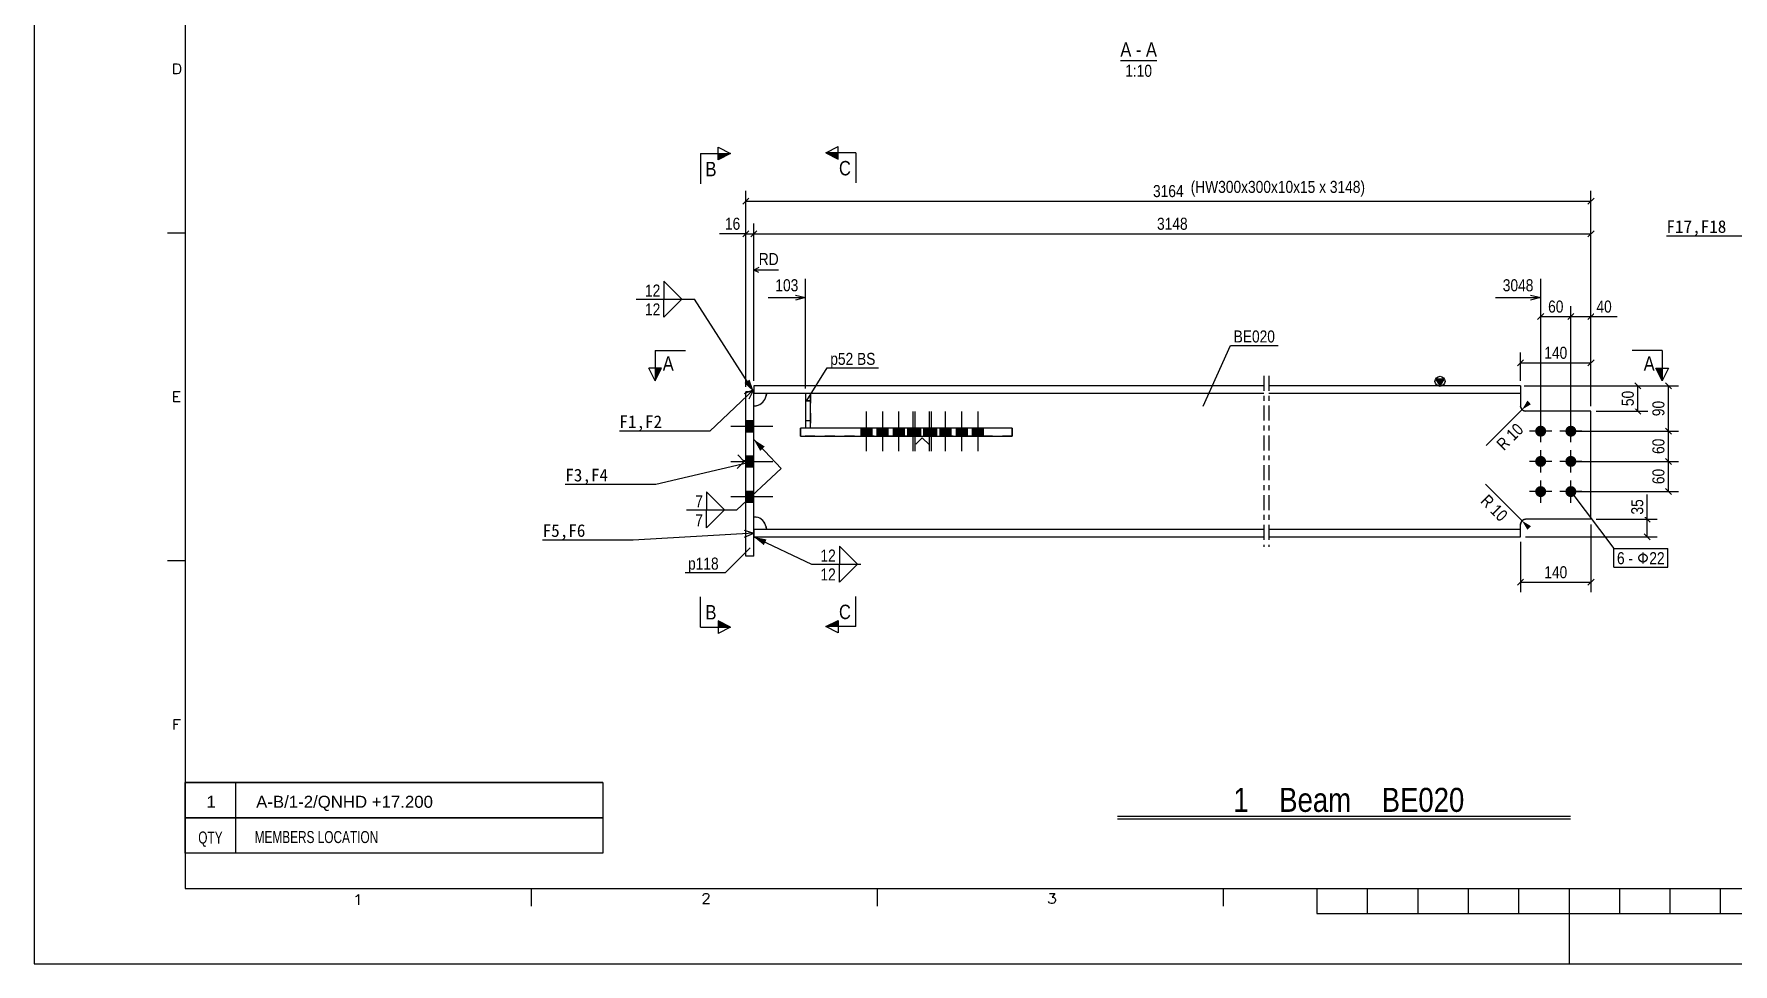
# Model space of a CAD drawing. Header units: millimetres. Extents: x -122 to 473, y -100 to 321.
# Drawn here: x -122.3 to 215.3, y -99.8 to 84.9 of the extents above; entities that cross this region are included whole.
import ezdxf

# ---------------------------------------------------------------- set-up
doc = ezdxf.new("R2010")
doc.units = ezdxf.units.MM
doc.linetypes.add('DXK_LINE_DOT2', pattern=[3.9198, 1.9599, -1.9599])
doc.linetypes.add('DXK_LINE_DOT3', pattern=[5.9187, 2.979, -0.9799, 0.9799, -0.9799])
doc.layers.add('WELD_LABELS', color=5, linetype='Continuous')
doc.styles.add('Arial', font='ARIAL.TTF', dxfattribs={"height": 0.2})
doc.styles.add('Arial Narrow', font='ARIALN.TTF', dxfattribs={"height": 0.2})

# ---------------------------------------------------------------- blocks, each defined once
blk = doc.blocks.new('Unknown-234528872-4355')
at = {"color": 7, "linetype": 'Continuous'}
for p, q in [((-9.28, -63.8), (-92.28, -63.8)), ((-92.28, -63.8), (-9.28, -63.8)), ((-92.28, -70.8), (-92.28, -63.8)), ((-82.28, -63.8), (-82.28, -70.8)), ((-9.28, -63.8), (-9.28, -70.8)), ((-9.28, -70.8), (-92.28, -70.8)), ((-9.28, -70.8), (-92.28, -70.8)), ((-92.28, -70.8), (-9.28, -70.8)), ((-92.28, -77.8), (-92.28, -70.8)), ((-82.28, -70.8), (-82.28, -77.8)), ((-9.28, -70.8), (-9.28, -77.8)), ((-9.28, -77.8), (-92.28, -77.8))]:
    blk.add_line(p, q, dxfattribs=at)
at = {"color": 7, "linetype": 'Continuous', "style": 'Arial'}
blk.add_text('1', height=2.39, dxfattribs=at).set_placement((-88.04, -68.8))
at = {"color": 7, "style": 'Arial'}
blk.add_text('A-B/1-2/QNHD +17.200', height=2.3877, dxfattribs=at).set_placement((-78.18, -68.8))
at = {"color": 7, "linetype": 'Continuous', "style": 'Arial Narrow', "width": 0.86}
for s, height, p in [('QTY', 2.386, (-89.68, -75.9)), ('MEMBERS LOCATION', 2.3861, (-78.48, -75.8))]:
    blk.add_text(s, height=height, dxfattribs=at).set_placement(p)
blk = doc.blocks.new('Unknown-234528872-4359')
at = {"color": 7, "linetype": 'Continuous'}
for p, q in [((92.97, -70.48), (182.97, -70.48)), ((92.97, -70.98), (182.97, -70.98))]:
    blk.add_line(p, q, dxfattribs=at)
at = {"color": 3, "style": 'Arial Narrow'}
blk.add_text('1    Beam    BE020', height=4.7721, dxfattribs=at).set_placement((115.99, -69.61))
blk = doc.blocks.new('Unknown-234528872-4363')
at = {"color": 7, "linetype": 'Continuous'}
for p, q in [((-122.32, 320.88), (-122.32, -99.82)), ((-92.28, 305.86), (-92.28, -84.8)), ((-94.51, 76.98), (-94.51, 78.98)), ((-94.51, 78.98), (-93.85, 78.98)), ((-93.85, 78.98), (-93.56, 78.88)), ((-93.56, 78.88), (-93.37, 78.69)), ((-93.37, 78.69), (-93.27, 78.5)), ((-93.27, 78.5), (-93.18, 78.22)), ((-93.18, 77.74), (-93.27, 77.45)), ((-93.18, 78.22), (-93.18, 77.74)), ((-93.85, 76.98), (-94.51, 76.98)), ((-93.56, 77.07), (-93.85, 76.98)), ((-93.37, 77.26), (-93.56, 77.07)), ((-93.27, 77.45), (-93.37, 77.26)), ((-95.78, 45.41), (-92.28, 45.41)), ((-94.51, 11.86), (-94.51, 13.87)), ((-94.51, 13.87), (-93.27, 13.87)), ((-94.51, 12.91), (-93.75, 12.91)), ((-93.27, 11.86), (-94.51, 11.86)), ((-95.78, -19.69), (-92.28, -19.69)), ((-94.46, -53.25), (-94.46, -51.25)), ((-94.46, -51.25), (-93.23, -51.25)), ((-94.46, -52.2), (-93.71, -52.2)), ((-92.28, -84.8), (457.64, -84.8)), ((-58.35, -86.43), (-58.16, -86.34)), ((-58.16, -86.34), (-57.87, -86.05)), ((-57.87, -86.05), (-57.87, -88.06)), ((-23.54, -84.8), (-23.54, -88.31)), ((11.5, -86.85), (10.56, -87.81)), ((10.65, -86.18), (10.75, -85.99)), ((10.65, -86.28), (10.65, -86.18)), ((10.75, -85.99), (10.84, -85.9)), ((10.84, -85.9), (11.03, -85.8)), ((11.03, -85.8), (11.41, -85.8)), ((11.41, -85.8), (11.6, -85.9)), ((11.69, -86.57), (11.5, -86.85)), ((11.6, -85.9), (11.69, -85.99)), ((11.69, -85.99), (11.79, -86.18)), ((11.79, -86.38), (11.69, -86.57)), ((11.79, -86.18), (11.79, -86.38)), ((45.2, -84.8), (45.2, -88.31)), ((79.39, -87.62), (79.29, -87.42)), ((79.48, -87.71), (79.39, -87.62)), ((79.48, -85.8), (80.54, -85.8)), ((79.77, -87.81), (79.48, -87.71)), ((80.54, -85.8), (79.96, -86.57)), ((79.96, -86.57), (80.25, -86.57)), ((80.34, -87.71), (80.06, -87.81)), ((80.25, -86.57), (80.44, -86.66)), ((80.54, -87.52), (80.34, -87.71)), ((80.44, -86.66), (80.54, -86.76)), ((80.54, -86.76), (80.63, -87.04)), ((80.63, -87.23), (80.54, -87.52)), ((80.63, -87.04), (80.63, -87.23)), ((113.94, -84.8), (113.94, -88.31)), ((132.6, -84.8), (132.6, -89.81)), ((142.61, -84.8), (142.61, -89.81)), ((152.63, -84.8), (152.63, -89.81)), ((162.66, -84.8), (162.66, -89.81)), ((172.67, -84.8), (172.67, -89.81)), ((182.69, -84.8), (182.69, -99.82)), ((192.7, -84.8), (192.7, -89.81)), ((202.72, -84.8), (202.72, -89.81)), ((212.74, -84.8), (212.74, -89.81)), ((10.56, -87.81), (11.88, -87.81)), ((80.06, -87.81), (79.77, -87.81)), ((132.6, -89.81), (232.77, -89.81)), ((-122.32, -99.82), (472.68, -99.82))]:
    blk.add_line(p, q, dxfattribs=at)
blk = doc.blocks.new('Unknown-234528872-11 - 2253')
at = {"color": 6, "linetype": 'Continuous'}
blk.add_line((93.54, 79.64), (100.81, 79.64), dxfattribs=at)
at = {"color": 0, "linetype": 'Continuous'}
blk.add_wipeout([(95.73, 80.39), (95.73, 83.39), (93.54, 83.39), (93.54, 80.39)], dxfattribs=at)
blk.add_wipeout([(97.72, 80.39), (97.72, 83.39), (96.63, 83.39), (96.63, 80.39)], dxfattribs=at)
blk.add_wipeout([(100.81, 80.39), (100.81, 83.39), (98.62, 83.39), (98.62, 80.39)], dxfattribs=at)
at = {"color": 6, "linetype": 'Continuous', "style": 'Arial Narrow'}
blk.add_text('-', height=2.86, dxfattribs=at).set_placement((96.63, 80.39))
at = {"color": 0, "linetype": 'Continuous'}
blk.add_wipeout([(99.84, 76.39), (99.84, 78.89), (94.51, 78.89), (94.51, 76.39)], dxfattribs=at)
at = {"color": 6, "linetype": 'Continuous', "style": 'Arial Narrow'}
for s, height, p in [('A', 2.86, (93.54, 80.39)), ('A', 2.86, (98.62, 80.39)), ('1:10', 2.386, (94.51, 76.39))]:
    blk.add_text(s, height=height, dxfattribs=at).set_placement(p)
blk = doc.blocks.new('Bolt-234528872-1870 - 1829')
at = {"linetype": 'Continuous'}
for points in [[(19.1, 8.1), (19.1, 5.9), (20.7, 5.9), (20.7, 8.1)], [(19.1, 8.1), (19.1, 5.9), (20.7, 5.9), (20.7, 8.1)], [(19.1, 8.1), (19.1, 5.9), (20.7, 5.9), (20.7, 8.1)], [(19.1, 8.1), (19.1, 5.9), (20.7, 5.9), (20.7, 8.1)], [(19.1, 1.1), (19.1, -1.1), (20.7, -1.1), (20.7, 1.1)], [(19.1, 1.1), (19.1, -1.1), (20.7, -1.1), (20.7, 1.1)], [(19.1, 1.1), (19.1, -1.1), (20.7, -1.1), (20.7, 1.1)], [(19.1, 1.1), (19.1, -1.1), (20.7, -1.1), (20.7, 1.1)], [(19.1, -5.9), (19.1, -8.1), (20.7, -8.1), (20.7, -5.9)], [(19.1, -5.9), (19.1, -8.1), (20.7, -8.1), (20.7, -5.9)], [(19.1, -5.9), (19.1, -8.1), (20.7, -8.1), (20.7, -5.9)], [(19.1, -5.9), (19.1, -8.1), (20.7, -8.1), (20.7, -5.9)]]:
    blk.add_hatch(color=3, dxfattribs=at).paths.add_polyline_path(points)
at = {"color": 3, "linetype": 'Continuous'}
for p, q in [((16.16, 7), (24.5, 7)), ((16.16, 7), (24.5, 7)), ((16.16, 7), (24.5, 7)), ((16.16, 7), (24.5, 7)), ((19.1, 8.1), (20.7, 8.1)), ((19.1, 8.1), (20.7, 8.1)), ((19.1, 8.1), (20.7, 8.1)), ((19.1, 8.1), (20.7, 8.1)), ((19.1, 5.9), (20.7, 5.9)), ((19.1, 5.9), (20.7, 5.9)), ((19.1, 5.9), (20.7, 5.9)), ((19.1, 5.9), (20.7, 5.9)), ((16.16, 0), (24.5, 0)), ((16.16, 0), (24.5, 0)), ((16.16, 0), (24.5, 0)), ((16.16, 0), (24.5, 0)), ((19.1, 1.1), (20.7, 1.1)), ((19.1, 1.1), (20.7, 1.1)), ((19.1, 1.1), (20.7, 1.1)), ((19.1, 1.1), (20.7, 1.1)), ((19.1, -1.1), (20.7, -1.1)), ((19.1, -1.1), (20.7, -1.1)), ((19.1, -1.1), (20.7, -1.1)), ((19.1, -1.1), (20.7, -1.1)), ((19.1, -5.9), (20.7, -5.9)), ((19.1, -5.9), (20.7, -5.9)), ((19.1, -5.9), (20.7, -5.9)), ((19.1, -5.9), (20.7, -5.9)), ((16.16, -7), (24.5, -7)), ((16.16, -7), (24.5, -7)), ((16.16, -7), (24.5, -7)), ((16.16, -7), (24.5, -7)), ((19.1, -8.1), (20.7, -8.1)), ((19.1, -8.1), (20.7, -8.1)), ((19.1, -8.1), (20.7, -8.1)), ((19.1, -8.1), (20.7, -8.1))]:
    blk.add_line(p, q, dxfattribs=at)
blk = doc.blocks.new('Part-234528872-1862 - 1829')
at = {"color": 2, "linetype": 'Continuous'}
for p, q in [((19.1, -18.8), (19.1, 13.8)), ((20.7, 13.8), (19.1, 13.8)), ((20.7, -18.8), (20.7, 13.8)), ((18.8, 0), (17.5, 1.3)), ((18.8, 0), (17.4, -1.4)), ((20.7, -18.8), (19.1, -18.8))]:
    blk.add_line(p, q, dxfattribs=at)
blk = doc.blocks.new('Bolt-234528872-1871 - 1829')
at = {"color": 3, "linetype": 'DXK_LINE_DOT2'}
for p, q in [((43.11, 2.06), (43.11, 9.9)), ((46.33, 2.06), (46.33, 9.9)), ((49.55, 2.06), (49.55, 9.9)), ((52.39, 2.06), (52.39, 9.9)), ((52.77, 2.06), (52.77, 9.9)), ((55.61, 2.06), (55.61, 9.9)), ((55.99, 2.06), (55.99, 9.9)), ((58.83, 2.06), (58.83, 9.9)), ((62.05, 2.06), (62.05, 9.9)), ((65.27, 2.06), (65.27, 9.9)), ((42.01, 5), (42.01, 6.6)), ((44.21, 5), (44.21, 6.6)), ((45.23, 5), (45.23, 6.6)), ((47.43, 5), (47.43, 6.6)), ((48.45, 5), (48.45, 6.6)), ((50.65, 5), (50.65, 6.6)), ((51.29, 5), (51.29, 6.6)), ((51.67, 5), (51.67, 6.6)), ((53.49, 5), (53.49, 6.6)), ((53.87, 5), (53.87, 6.6)), ((54.51, 5), (54.51, 6.6)), ((54.89, 5), (54.89, 6.6)), ((56.71, 5), (56.71, 6.6)), ((57.09, 5), (57.09, 6.6)), ((57.73, 5), (57.73, 6.6)), ((59.93, 5), (59.93, 6.6)), ((60.95, 5), (60.95, 6.6)), ((63.15, 5), (63.15, 6.6)), ((64.17, 5), (64.17, 6.6)), ((66.37, 5), (66.37, 6.6))]:
    blk.add_line(p, q, dxfattribs=at)
blk = doc.blocks.new('Part-234528872-1863 - 1829')
at = {"color": 7, "linetype": 'DXK_LINE_DOT2'}
for p, q in [((32, 13.5), (31, 13.5)), ((31, 13.5), (31, 6.6)), ((32, 12), (31, 12)), ((32, 13.5), (32, 6.6)), ((31, 8.1), (32, 8.1)), ((32, 6.6), (31, 6.6))]:
    blk.add_line(p, q, dxfattribs=at)
blk = doc.blocks.new('Part-234528872-1864 - 1829')
at = {"color": 7, "linetype": 'DXK_LINE_DOT2'}
for p, q in [((72.06, 6.6), (30, 6.6)), ((30, 6.6), (30, 5)), ((30, 5), (30, 6.6)), ((72.06, 5), (30, 5)), ((53.5, 5), (53.5, 6.6)), ((72.06, 5), (72.06, 6.6)), ((72.06, 5), (72.06, 6.6))]:
    blk.add_line(p, q, dxfattribs=at)
at = {"color": 2, "linetype": 'Continuous'}
for q in [(52.89, 3.4), (55.59, 3.3)]:
    blk.add_line((54.19, 4.7), q, dxfattribs=at)
blk = doc.blocks.new('Part-234528872-1866 - 1829')
at = {"color": 2, "linetype": 'Continuous'}
for p, q in [((31, 13.5), (31, 6.6)), ((32, 6.6), (32, 13.5))]:
    blk.add_line(p, q, dxfattribs=at)
at = {"color": 7, "linetype": 'DXK_LINE_DOT2'}
for p, q in [((32, 13.5), (31, 13.5)), ((31, 12), (32, 12)), ((31, 8.1), (32, 8.1)), ((32, 6.6), (31, 6.6))]:
    blk.add_line(p, q, dxfattribs=at)
blk = doc.blocks.new('Part-234528872-1867 - 1829')
at = {"color": 2, "linetype": 'Continuous'}
for p, q in [((72.06, 6.6), (30, 6.6)), ((30, 6.6), (30, 5)), ((30, 5), (72.06, 5)), ((54.19, 4.7), (52.89, 3.4)), ((53.5, 5), (53.5, 6.6)), ((54.19, 4.7), (55.59, 3.3)), ((72.06, 6.6), (72.06, 5))]:
    blk.add_line(p, q, dxfattribs=at)
at = {"color": 7, "linetype": 'DXK_LINE_DOT2'}
for p, q in [((30, 6.6), (30, 5)), ((72.06, 5), (72.06, 6.6))]:
    blk.add_line(p, q, dxfattribs=at)
blk = doc.blocks.new('Part-234528872-1869 - 1829')
at = {"linetype": 'Continuous'}
blk.add_hatch(color=2, dxfattribs=at).paths.add_polyline_path([(157.06, 15), (156.26, 16.4), (157.86, 16.4)])
at = {"color": 4, "linetype": 'DXK_LINE_DOT3'}
for p, q in [((122.06, 17), (122.06, -17)), ((123.06, 17), (123.06, -17))]:
    blk.add_line(p, q, dxfattribs=at)
at = {"color": 2, "linetype": 'Continuous'}
for p, q in [((20.7, 15), (20.7, 13.5)), ((122.06, 15), (20.7, 15)), ((173.06, 15), (123.06, 15)), ((157.06, 15), (156.26, 16.4)), ((156.26, 16.4), (157.86, 16.4)), ((157.86, 16.4), (157.06, 15)), ((173.06, 15), (173.06, 11)), ((122.06, 13.5), (20.7, 13.5)), ((21.19, 11.05), (20.7, 11)), ((23.2, 13.5), (23.15, 13.01)), ((173.06, 13.5), (123.06, 13.5)), ((173.11, 10.69), (173.06, 11)), ((174.06, 10), (173.75, 10.05)), ((187.06, 10), (174.06, 10)), ((187.06, -11.5), (187.06, 10)), ((20.7, -11), (21.19, -11.05)), ((20.7, -13.5), (20.7, -15)), ((23.2, -13.5), (20.7, -13.5)), ((23.15, -13.01), (23.2, -13.5)), ((122.06, -13.5), (23.2, -13.5)), ((173.06, -13.5), (123.06, -13.5)), ((173.06, -12.5), (173.11, -12.19)), ((173.06, -15), (173.06, -12.5)), ((173.75, -11.55), (174.06, -11.5)), ((187.06, -11.5), (174.06, -11.5)), ((20.7, -15), (122.06, -15)), ((123.06, -15), (173.06, -15))]:
    blk.add_line(p, q, dxfattribs=at)
at = {"color": 7, "linetype": 'DXK_LINE_DOT2'}
for p, q in [((20.7, 11), (21.19, 11.05)), ((20.7, -11), (20.7, 11)), ((23.15, 13.01), (23.2, 13.5)), ((173.06, 11), (173.11, 10.69)), ((173.75, 10.05), (174.06, 10)), ((21.19, -11.05), (20.7, -11)), ((23.2, -13.5), (23.15, -13.01)), ((173.11, -12.19), (173.06, -12.5)), ((174.06, -11.5), (173.75, -11.55))]:
    blk.add_line(p, q, dxfattribs=at)
at = {"color": 2, "linetype": 'Continuous'}
blk.add_circle((157.06, 15.9), 1, dxfattribs=at)
for centre, radius, start, end in [((20.7, 13.5), 2.5, 281.25, 348.75), ((174.06, 11), 1, 198, 252), ((20.7, -13.5), 2.5, 11.25, 78.75), ((174.06, -12.5), 1, 108, 162)]:
    blk.add_arc(centre, radius, start, end, dxfattribs=at)
at = {"color": 7, "linetype": 'DXK_LINE_DOT2'}
for centre, radius, start, end in [((20.7, 13.5), 2.5, 281.25, 348.75), ((174.06, 11), 1, 198, 252), ((20.7, -13.5), 2.5, 11.25, 78.75), ((174.06, -12.5), 1, 108, 162)]:
    blk.add_arc(centre, radius, start, end, dxfattribs=at)
blk = doc.blocks.new('Bolt-234528872-1873 - 1829')
at = {"linetype": 'Continuous'}
for points in [[(42.01, 5), (44.21, 5), (44.21, 6.6), (42.01, 6.6)], [(45.23, 5), (47.43, 5), (47.43, 6.6), (45.23, 6.6)], [(48.45, 5), (50.65, 5), (50.65, 6.6), (48.45, 6.6)], [(51.29, 5), (53.49, 5), (53.49, 6.6), (51.29, 6.6)], [(51.67, 5), (53.87, 5), (53.87, 6.6), (51.67, 6.6)], [(54.51, 5), (56.71, 5), (56.71, 6.6), (54.51, 6.6)], [(54.89, 5), (57.09, 5), (57.09, 6.6), (54.89, 6.6)], [(57.73, 5), (59.93, 5), (59.93, 6.6), (57.73, 6.6)], [(60.95, 5), (63.15, 5), (63.15, 6.6), (60.95, 6.6)], [(64.17, 5), (66.37, 5), (66.37, 6.6), (64.17, 6.6)]]:
    blk.add_hatch(color=3, dxfattribs=at).paths.add_polyline_path(points)
at = {"color": 3, "linetype": 'Continuous'}
for p, q in [((43.11, 2.06), (43.11, 9.9)), ((46.33, 2.06), (46.33, 9.9)), ((49.55, 2.06), (49.55, 9.9)), ((52.39, 2.06), (52.39, 9.9)), ((52.77, 2.06), (52.77, 9.9)), ((55.61, 2.06), (55.61, 9.9)), ((55.99, 2.06), (55.99, 9.9)), ((58.83, 2.06), (58.83, 9.9)), ((62.05, 2.06), (62.05, 9.9)), ((65.27, 2.06), (65.27, 9.9)), ((42.01, 5), (42.01, 6.6)), ((44.21, 5), (44.21, 6.6)), ((45.23, 5), (45.23, 6.6)), ((47.43, 5), (47.43, 6.6)), ((48.45, 5), (48.45, 6.6)), ((50.65, 5), (50.65, 6.6)), ((51.29, 5), (51.29, 6.6)), ((51.67, 5), (51.67, 6.6)), ((53.49, 5), (53.49, 6.6)), ((53.87, 5), (53.87, 6.6)), ((54.51, 5), (54.51, 6.6)), ((54.89, 5), (54.89, 6.6)), ((56.71, 5), (56.71, 6.6)), ((57.09, 5), (57.09, 6.6)), ((57.73, 5), (57.73, 6.6)), ((59.93, 5), (59.93, 6.6)), ((60.95, 5), (60.95, 6.6)), ((63.15, 5), (63.15, 6.6)), ((64.17, 5), (64.17, 6.6)), ((66.37, 5), (66.37, 6.6))]:
    blk.add_line(p, q, dxfattribs=at)
blk = doc.blocks.new('Bolt-234528872-1875 - 1829')
at = {"linetype": 'Continuous'}
for points in [[(175.96, 6, -1), (178.16, 6, -1)], [(181.96, 6, -1), (184.16, 6, -1)], [(175.96, 0, -1), (178.16, 0, -1)], [(181.96, 0, -1), (184.16, 0, -1)], [(175.96, -6, -1), (178.16, -6, -1)], [(181.96, -6, -1), (184.16, -6, -1)]]:
    blk.add_hatch(color=3, dxfattribs=at).paths.add_polyline_path(points)
at = {"color": 3, "linetype": 'Continuous'}
for p, q in [((177.06, 3.8), (177.06, 8.2)), ((183.06, 3.8), (183.06, 8.2)), ((179.26, 6), (174.86, 6)), ((185.26, 6), (180.86, 6)), ((179.26, 0), (174.86, 0)), ((177.06, -2.2), (177.06, 2.2)), ((185.26, 0), (180.86, 0)), ((183.06, -2.2), (183.06, 2.2)), ((179.26, -6), (174.86, -6)), ((177.06, -8.2), (177.06, -3.8)), ((185.26, -6), (180.86, -6)), ((183.06, -8.2), (183.06, -3.8))]:
    blk.add_line(p, q, dxfattribs=at)
blk = doc.blocks.new('StraightDimension-234528872-2496 - 1829')
at = {"color": 7, "linetype": 'Continuous'}
for p, q in [((174.06, 15), (204.44, 15)), ((203.04, 14.4), (201.84, 15.6)), ((202.44, 6), (202.44, 15)), ((184.06, 6), (204.44, 6)), ((201.84, 6.6), (203.04, 5.4))]:
    blk.add_line(p, q, dxfattribs=at)
at = {"color": 0}
blk.add_wipeout([(202.14, 12.52), (198.64, 12.52), (198.64, 8.48), (202.14, 8.48)], dxfattribs=at)
at = {"color": 4, "style": 'Arial Narrow'}
blk.add_text('90', height=2.386, rotation=90.0002, dxfattribs=at).set_placement((201.64, 8.98))
blk = doc.blocks.new('StraightDimension-234528872-3361 - 1829')
at = {"color": 7, "linetype": 'Continuous'}
for p, q in [((173.78, 15), (198.36, 15)), ((195.76, 15.6), (196.96, 14.4)), ((196.36, 10), (196.36, 15)), ((196.96, 9.4), (195.76, 10.6)), ((188.06, 10), (198.36, 10))]:
    blk.add_line(p, q, dxfattribs=at)
at = {"color": 0}
blk.add_wipeout([(196.06, 14.52), (192.56, 14.52), (192.56, 10.48), (196.06, 10.48)], dxfattribs=at)
at = {"color": 4, "style": 'Arial Narrow'}
blk.add_text('50', height=2.386, rotation=90.0002, dxfattribs=at).set_placement((195.56, 10.98))
blk = doc.blocks.new('StraightDimension-234528872-2500 - 1829')
at = {"color": 7, "linetype": 'Continuous'}
for p, q in [((183.06, 7), (183.06, 30.81)), ((187.06, 11), (187.06, 30.81)), ((182.46, 28.16), (183.66, 29.36)), ((183.06, 28.76), (187.06, 28.76)), ((187.66, 29.36), (186.46, 28.16))]:
    blk.add_line(p, q, dxfattribs=at)
at = {"color": 0}
blk.add_wipeout([(191.69, 29.06), (191.69, 32.56), (187.64, 32.56), (187.64, 29.06)], dxfattribs=at)
at = {"color": 7, "linetype": 'Continuous'}
blk.add_line((187.06, 28.76), (192.27, 28.76), dxfattribs=at)
blk.add_line((187.06, 28.76), (192.27, 28.76), dxfattribs=at)
at = {"color": 4, "style": 'Arial Narrow'}
blk.add_text('40', height=2.386, dxfattribs=at).set_placement((188.14, 29.56))
blk = doc.blocks.new('RadiusDimension-234528872-3427 - 1829')
at = {"linetype": 'Continuous'}
blk.add_hatch(color=7, dxfattribs=at).paths.add_polyline_path([(175.12, 11.35), (173.36, 10.29), (174.42, 12.06)])
at = {"color": 7, "linetype": 'Continuous'}
blk.add_line((173.36, 10.29), (166.22, 3.15), dxfattribs=at)
blk.add_arc((174.06, 11), 1, 180, 270, dxfattribs=at)
at = {"color": 0}
blk.add_wipeout([(174.55, 6.11), (172.07, 8.59), (167.27, 3.79), (169.75, 1.31)], dxfattribs=at)
at = {"color": 4, "style": 'Arial Narrow'}
blk.add_text('R 10', height=2.386, rotation=45.0001, dxfattribs=at).set_placement((169.75, 2.02))
blk = doc.blocks.new('StraightDimension-234528872-2508 - 1829')
at = {"color": 7, "linetype": 'Continuous'}
for p, q in [((21.3, 45.81), (20.1, 44.61)), ((20.7, 16), (20.7, 47.26)), ((20.7, 45.21), (187.06, 45.21)), ((186.46, 44.61), (187.66, 45.81)), ((187.06, 11), (187.06, 47.26))]:
    blk.add_line(p, q, dxfattribs=at)
at = {"color": 0}
blk.add_wipeout([(107.43, 45.51), (107.43, 49.01), (100.33, 49.01), (100.33, 45.51)], dxfattribs=at)
at = {"color": 4, "style": 'Arial Narrow'}
blk.add_text('3148', height=2.386, dxfattribs=at).set_placement((100.83, 46.01))
blk = doc.blocks.new('StraightDimension-234528872-2501 - 1829')
at = {"color": 7, "linetype": 'Continuous'}
for p, q in [((177.06, 7), (177.06, 30.81)), ((183.06, 7), (183.06, 30.81)), ((177.66, 29.36), (176.46, 28.16)), ((177.06, 28.76), (183.06, 28.76)), ((182.46, 28.16), (183.66, 29.36))]:
    blk.add_line(p, q, dxfattribs=at)
at = {"color": 0}
blk.add_wipeout([(182.09, 29.06), (182.09, 32.56), (178.04, 32.56), (178.04, 29.06)], dxfattribs=at)
at = {"color": 4, "style": 'Arial Narrow'}
blk.add_text('60', height=2.386, dxfattribs=at).set_placement((178.54, 29.56))
blk = doc.blocks.new('StraightDimension-234528872-2497 - 1829')
at = {"color": 7, "linetype": 'Continuous'}
for p, q in [((184.06, 6), (204.44, 6)), ((203.04, 5.4), (201.84, 6.6)), ((202.44, 0), (202.44, 6)), ((184.06, 0), (204.44, 0)), ((201.84, 0.6), (203.04, -0.6))]:
    blk.add_line(p, q, dxfattribs=at)
at = {"color": 0}
blk.add_wipeout([(202.14, 5.02), (198.64, 5.02), (198.64, 0.98), (202.14, 0.98)], dxfattribs=at)
at = {"color": 4, "style": 'Arial Narrow'}
blk.add_text('60', height=2.386, rotation=90.0002, dxfattribs=at).set_placement((201.64, 1.48))
blk = doc.blocks.new('StraightDimension-234528872-2498 - 1829')
at = {"color": 7, "linetype": 'Continuous'}
for p, q in [((184.06, 0), (204.44, 0)), ((203.04, -0.6), (201.84, 0.6)), ((202.44, -6), (202.44, 0)), ((184.06, -6), (204.44, -6)), ((201.84, -5.4), (203.04, -6.6))]:
    blk.add_line(p, q, dxfattribs=at)
at = {"color": 0}
blk.add_wipeout([(202.14, -0.98), (198.64, -0.98), (198.64, -5.02), (202.14, -5.02)], dxfattribs=at)
at = {"color": 4, "style": 'Arial Narrow'}
blk.add_text('60', height=2.386, rotation=90.0002, dxfattribs=at).set_placement((201.64, -4.52))
blk = doc.blocks.new('StraightDimension-234528872-2509 - 1829')
at = {"color": 7, "linetype": 'Continuous'}
for p, q in [((18.5, 44.61), (19.7, 45.81)), ((19.1, 14.8), (19.1, 47.26)), ((19.1, 45.21), (20.7, 45.21)), ((21.3, 45.81), (20.1, 44.61)), ((20.7, 16), (20.7, 47.26))]:
    blk.add_line(p, q, dxfattribs=at)
at = {"color": 0}
blk.add_wipeout([(18.52, 45.51), (18.52, 49.01), (14.47, 49.01), (14.47, 45.51)], dxfattribs=at)
at = {"color": 7, "linetype": 'Continuous'}
blk.add_line((19.1, 45.21), (13.89, 45.21), dxfattribs=at)
blk.add_line((19.1, 45.21), (13.89, 45.21), dxfattribs=at)
at = {"color": 4, "style": 'Arial Narrow'}
blk.add_text('16', height=2.386, dxfattribs=at).set_placement((14.97, 46.01))
blk = doc.blocks.new('StraightDimension-234528872-2511 - 1829')
at = {"color": 7, "linetype": 'Continuous'}
for p, q in [((19.7, 52.3), (18.5, 51.1)), ((19.1, 14.8), (19.1, 53.75)), ((19.1, 51.7), (187.06, 51.7)), ((186.46, 51.1), (187.66, 52.3)), ((187.06, 11), (187.06, 53.75))]:
    blk.add_line(p, q, dxfattribs=at)
at = {"color": 0}
blk.add_wipeout([(106.63, 52), (106.63, 55.5), (99.53, 55.5), (99.53, 52)], dxfattribs=at)
at = {"color": 4, "style": 'Arial Narrow'}
blk.add_text('3164', height=2.386, dxfattribs=at).set_placement((100.03, 52.5))
blk = doc.blocks.new('StraightDimension-234528872-3388 - 1829')
at = {"color": 7, "linetype": 'Continuous'}
for p, q in [((187.06, -12.5), (187.06, -26)), ((173.06, -16), (173.06, -26)), ((173.66, -23.4), (172.46, -24.6)), ((186.46, -24.6), (187.66, -23.4)), ((173.06, -24), (187.06, -24))]:
    blk.add_line(p, q, dxfattribs=at)
at = {"color": 0}
blk.add_wipeout([(182.85, -23.7), (182.85, -20.2), (177.28, -20.2), (177.28, -23.7)], dxfattribs=at)
at = {"color": 4, "style": 'Arial Narrow'}
blk.add_text('140', height=2.386, dxfattribs=at).set_placement((177.78, -23.2))
blk = doc.blocks.new('StraightDimension-234528872-3402 - 1829')
at = {"color": 7, "linetype": 'Continuous'}
for p, q in [((188.06, -11.5), (200.24, -11.5)), ((197.64, -10.9), (198.84, -12.1)), ((198.24, -15), (198.24, -11.5)), ((174.06, -15), (200.24, -15)), ((198.84, -15.6), (197.64, -14.4))]:
    blk.add_line(p, q, dxfattribs=at)
at = {"color": 0}
blk.add_wipeout([(197.94, -7.02), (194.44, -7.02), (194.44, -11.06), (197.94, -11.06)], dxfattribs=at)
at = {"color": 7, "linetype": 'Continuous'}
blk.add_line((198.24, -11.5), (198.24, -6.58), dxfattribs=at)
blk.add_line((198.24, -11.5), (198.24, -6.58), dxfattribs=at)
at = {"color": 4, "style": 'Arial Narrow'}
blk.add_text('35', height=2.386, rotation=90.0002, dxfattribs=at).set_placement((197.44, -10.56))
blk = doc.blocks.new('StraightDimension-234528872-3415 - 1829')
at = {"color": 7, "linetype": 'Continuous'}
for p, q in [((173.06, 16), (173.06, 21.63)), ((187.06, 11), (187.06, 21.63)), ((173.66, 20.18), (172.46, 18.98)), ((173.06, 19.58), (187.06, 19.58)), ((186.46, 18.98), (187.66, 20.18))]:
    blk.add_line(p, q, dxfattribs=at)
at = {"color": 0}
blk.add_wipeout([(182.85, 19.88), (182.85, 23.38), (177.28, 23.38), (177.28, 19.88)], dxfattribs=at)
at = {"color": 4, "style": 'Arial Narrow'}
blk.add_text('140', height=2.386, dxfattribs=at).set_placement((177.78, 20.38))
blk = doc.blocks.new('RadiusDimension-234528872-3443 - 1829')
at = {"linetype": 'Continuous'}
blk.add_hatch(color=7, dxfattribs=at).paths.add_polyline_path([(174.42, -13.56), (173.36, -11.79), (175.12, -12.85)])
at = {"color": 7, "linetype": 'Continuous'}
blk.add_line((173.36, -11.79), (166.08, -4.52), dxfattribs=at)
blk.add_arc((174.06, -12.5), 1, 90, 180, dxfattribs=at)
at = {"color": 0}
blk.add_wipeout([(169.04, -12.85), (171.51, -10.37), (166.71, -5.58), (164.24, -8.05)], dxfattribs=at)
at = {"color": 4, "style": 'Arial Narrow'}
blk.add_text('R 10', height=2.386, rotation=-45.0001, dxfattribs=at).set_placement((164.95, -8.05))
blk = doc.blocks.new('StraightDimension-234528872-3457 - 1829')
at = {"color": 7, "linetype": 'Continuous'}
for p, q in [((177.06, 7), (177.06, 36.29)), ((168.09, 32.54), (177.06, 32.54)), ((175.06, 33.04), (177.06, 32.54)), ((177.06, 32.54), (175.06, 32.04))]:
    blk.add_line(p, q, dxfattribs=at)
at = {"color": 0}
blk.add_wipeout([(176.12, 33.29), (176.12, 36.79), (169.03, 36.79), (169.03, 33.29)], dxfattribs=at)
at = {"color": 4, "style": 'Arial Narrow'}
blk.add_text('3048', height=2.386, dxfattribs=at).set_placement((169.53, 33.79))
blk = doc.blocks.new('StraightDimension-234528872-3458 - 1829')
at = {"color": 7, "linetype": 'Continuous'}
for p, q in [((31, 14.5), (31, 36.29)), ((23.55, 32.54), (31, 32.54)), ((29, 33.04), (31, 32.54)), ((31, 32.54), (29, 32.04))]:
    blk.add_line(p, q, dxfattribs=at)
at = {"color": 0, "linetype": 'Continuous'}
blk.add_wipeout([(26.14, 38.49), (26.14, 41.99), (21.19, 41.99), (21.19, 38.49)], dxfattribs=at)
at = {"color": 7, "linetype": 'Continuous'}
for p, q in [((20.7, 16), (20.7, 41.74)), ((21.7, 38.49), (20.7, 37.99)), ((21.7, 37.49), (20.7, 37.99))]:
    blk.add_line(p, q, dxfattribs=at)
at = {"color": 4, "linetype": 'Continuous', "style": 'Arial Narrow'}
blk.add_text('RD', height=2.386, dxfattribs=at).set_placement((21.69, 38.99))
at = {"color": 0}
blk.add_wipeout([(30.06, 33.29), (30.06, 36.79), (24.49, 36.79), (24.49, 33.29)], dxfattribs=at)
at = {"color": 7, "linetype": 'Continuous'}
blk.add_line((25.64, 37.99), (20.7, 37.99), dxfattribs=at)
at = {"color": 4, "style": 'Arial Narrow'}
blk.add_text('103', height=2.386, dxfattribs=at).set_placement((24.99, 33.79))
blk = doc.blocks.new('MarkSet-234528872-1898 - 1829')
at = {"color": 0}
blk.add_wipeout([(40.47, 19.17), (40.47, 21.67), (35.9, 21.67), (35.9, 19.17)], dxfattribs=at)
blk.add_wipeout([(40.47, 19.17), (40.47, 21.67), (35.9, 21.67), (35.9, 19.17)], dxfattribs=at)
at = {"color": 7, "linetype": 'Continuous'}
blk.add_line((31.23, 12.09), (35.3, 18.57), dxfattribs=at)
at = {"color": 0}
blk.add_wipeout([(44.87, 19.17), (44.87, 21.67), (41.22, 21.67), (41.22, 19.17)], dxfattribs=at)
blk.add_wipeout([(44.87, 19.17), (44.87, 21.67), (41.22, 21.67), (41.22, 19.17)], dxfattribs=at)
at = {"color": 7, "linetype": 'Continuous'}
blk.add_line((35.3, 18.57), (45.47, 18.57), dxfattribs=at)
at = {"color": 3, "style": 'Arial Narrow'}
for s, p in [('p52', (35.9, 19.17)), ('BS', (41.22, 19.17))]:
    blk.add_text(s, height=2.386, dxfattribs=at).set_placement(p)
blk = doc.blocks.new('Mark-234528872-1914 - 1829')
at = {"color": 0}
blk.add_wipeout([(13.73, -21.49), (13.73, -18.99), (7.64, -18.99), (7.64, -21.49)], dxfattribs=at)
blk.add_wipeout([(13.73, -21.49), (13.73, -18.99), (7.64, -18.99), (7.64, -21.49)], dxfattribs=at)
at = {"color": 7, "linetype": 'Continuous'}
for p in [(20, -17.17), (7.04, -22.09)]:
    blk.add_line(p, (15.08, -22.09), dxfattribs=at)
at = {"color": 3, "style": 'Arial Narrow'}
blk.add_text('p118', height=2.386, dxfattribs=at).set_placement((7.64, -21.49))
blk = doc.blocks.new('Mark-234528872-1917 - 1829')
at = {"color": 0}
blk.add_wipeout([(124.27, 23.62), (124.27, 26.12), (116.05, 26.12), (116.05, 23.62)], dxfattribs=at)
blk.add_wipeout([(124.27, 23.62), (124.27, 26.12), (116.05, 26.12), (116.05, 23.62)], dxfattribs=at)
at = {"color": 7, "linetype": 'Continuous'}
for p, q in [((109.97, 10.98), (115.45, 23.02)), ((115.45, 23.02), (124.87, 23.02))]:
    blk.add_line(p, q, dxfattribs=at)
at = {"color": 3, "style": 'Arial Narrow'}
blk.add_text('BE020', height=2.386, dxfattribs=at).set_placement((116.05, 23.62))
blk = doc.blocks.new('SectionMark-234528872-2282 - 1829')
at = {"color": 0, "linetype": 'Continuous'}
for points in [[(4.8, 18), (4.8, 21), (2.61, 21), (2.61, 18)], [(199.72, 18), (199.72, 21), (197.53, 21), (197.53, 18)]]:
    blk.add_wipeout(points, dxfattribs=at)
at = {"linetype": 'Continuous'}
for points in [[(1.11, 18.5), (2.36, 18.5), (1.11, 16)], [(199.97, 18.5), (201.22, 18.5), (201.22, 16)]]:
    blk.add_hatch(color=6, dxfattribs=at).paths.add_polyline_path(points)
at = {"color": 6, "linetype": 'Continuous'}
for p, q in [((1.11, 22), (7.11, 22)), ((1.11, 22), (1.11, 16)), ((201.22, 22), (195.22, 22)), ((201.22, 22), (201.22, 16)), ((1.11, 16), (-0.14, 18.5)), ((2.36, 18.5), (-0.14, 18.5)), ((1.11, 16), (2.36, 18.5)), ((199.97, 18.5), (202.47, 18.5)), ((201.22, 16), (199.97, 18.5)), ((202.47, 18.5), (201.22, 16))]:
    blk.add_line(p, q, dxfattribs=at)
at = {"color": 6, "linetype": 'Continuous', "style": 'Arial Narrow'}
for p in [(2.61, 18), (197.53, 18)]:
    blk.add_text('A', height=2.86, dxfattribs=at).set_placement(p)
blk = doc.blocks.new('Mark-234528872-2553 - 1829')
at = {"color": 0}
blk.add_wipeout([(193.74, -20.42), (193.74, -17.92), (192.22, -17.92), (192.22, -20.42)], dxfattribs=at)
blk.add_wipeout([(193.74, -20.42), (193.74, -17.92), (192.22, -17.92), (192.22, -20.42)], dxfattribs=at)
at = {"color": 7, "linetype": 'Continuous'}
for p in [(183.06, -6), (191.62, -21.02)]:
    blk.add_line(p, (191.62, -17.32), dxfattribs=at)
at = {"color": 0}
blk.add_wipeout([(195.4, -20.42), (195.4, -17.92), (194.49, -17.92), (194.49, -20.42)], dxfattribs=at)
blk.add_wipeout([(195.4, -20.42), (195.4, -17.92), (194.49, -17.92), (194.49, -20.42)], dxfattribs=at)
at = {"color": 3, "style": 'Arial Narrow'}
blk.add_text('6', height=2.39, dxfattribs=at).set_placement((192.22, -20.42))
at = {"color": 0}
blk.add_wipeout([(198.65, -20.42), (198.65, -17.92), (196.15, -17.92), (196.15, -20.42)], dxfattribs=at)
at = {"color": 3, "style": 'Arial Narrow'}
blk.add_text('-', height=2.39, dxfattribs=at).set_placement((194.49, -20.42))
at = {"color": 0}
blk.add_wipeout([(201.7, -20.42), (201.7, -17.92), (198.65, -17.92), (198.65, -20.42)], dxfattribs=at)
blk.add_wipeout([(201.7, -20.42), (201.7, -17.92), (198.65, -17.92), (198.65, -20.42)], dxfattribs=at)
at = {"color": 7, "linetype": 'Continuous'}
for p, q in [((191.62, -17.32), (202.3, -17.32)), ((202.3, -21.02), (202.3, -17.32)), ((191.62, -21.02), (202.3, -21.02))]:
    blk.add_line(p, q, dxfattribs=at)
at = {"color": 3, "linetype": 'Continuous'}
blk.add_line((197.4, -20.3), (197.4, -18.11), dxfattribs=at)
blk.add_circle((197.4, -19.17), 0.812, dxfattribs=at)
at = {"color": 3, "style": 'Arial Narrow'}
blk.add_text('22', height=2.386, dxfattribs=at).set_placement((198.65, -20.42))
blk = doc.blocks.new('SectionMark-234528872-2425 - 1829')
at = {"color": 0, "linetype": 'Continuous'}
for points in [[(13.29, 56.63), (13.29, 59.63), (11.1, 59.63), (11.1, 56.63)], [(13.29, -31.4), (13.29, -28.4), (11.1, -28.4), (11.1, -31.4)]]:
    blk.add_wipeout(points, dxfattribs=at)
at = {"linetype": 'Continuous'}
for points in [[(13.6, 59.88), (13.6, 61.13), (16.1, 61.13)], [(13.6, -32.9), (13.6, -31.65), (16.1, -32.9)]]:
    blk.add_hatch(color=6, dxfattribs=at).paths.add_polyline_path(points)
at = {"color": 6, "linetype": 'Continuous'}
for p, q in [((10.1, 61.13), (10.1, 55.13)), ((10.1, 61.13), (16.1, 61.13)), ((13.6, 59.88), (13.6, 62.38)), ((13.6, 62.38), (16.1, 61.13)), ((16.1, 61.13), (13.6, 59.88)), ((10.1, -32.9), (10.1, -26.9)), ((10.1, -32.9), (16.1, -32.9)), ((16.1, -32.9), (13.6, -31.65)), ((13.6, -31.65), (13.6, -34.15)), ((16.1, -32.9), (13.6, -34.15))]:
    blk.add_line(p, q, dxfattribs=at)
at = {"color": 6, "linetype": 'Continuous', "style": 'Arial Narrow'}
for p in [(11.1, 56.63), (11.1, -31.4)]:
    blk.add_text('B', height=2.86, dxfattribs=at).set_placement(p)
blk = doc.blocks.new('SectionMark-234528872-2469 - 1829')
at = {"color": 0, "linetype": 'Continuous'}
for points in [[(40, 56.81), (40, 59.81), (37.63, 59.81), (37.63, 56.81)], [(40, -31.32), (40, -28.32), (37.63, -28.32), (37.63, -31.32)]]:
    blk.add_wipeout(points, dxfattribs=at)
at = {"linetype": 'Continuous'}
for points in [[(37.5, 61.31), (37.5, 60.06), (35, 61.31)], [(37.5, -31.57), (37.5, -32.82), (35, -32.82)]]:
    blk.add_hatch(color=6, dxfattribs=at).paths.add_polyline_path(points)
at = {"color": 6, "linetype": 'Continuous'}
for p, q in [((35, 61.31), (37.5, 62.56)), ((41, 61.31), (35, 61.31)), ((35, 61.31), (37.5, 60.06)), ((37.5, 60.06), (37.5, 62.56)), ((41, 61.31), (41, 55.31)), ((41, -32.82), (41, -26.82)), ((35, -32.82), (37.5, -31.57)), ((41, -32.82), (35, -32.82)), ((37.5, -34.07), (35, -32.82)), ((37.5, -31.57), (37.5, -34.07))]:
    blk.add_line(p, q, dxfattribs=at)
at = {"color": 6, "linetype": 'Continuous', "style": 'Arial Narrow'}
for p in [(37.63, 56.81), (37.63, -31.32)]:
    blk.add_text('C', height=2.86, dxfattribs=at).set_placement(p)
blk = doc.blocks.new('Mark-234528872-4102 - 1829')
at = {"color": 0, "linetype": 'Continuous'}
blk.add_wipeout([(142.23, 53.33), (142.23, 55.83), (107.52, 55.83), (107.52, 53.33)], dxfattribs=at)
at = {"color": 4, "linetype": 'Continuous', "style": 'Arial Narrow'}
blk.add_text('(HW300x300x10x15 x 3148)', height=2.3861, dxfattribs=at).set_placement((107.52, 53.33))
blk = doc.blocks.new('WeldMark-234528872-4226 - 1829')
at = {"linetype": 'Continuous'}
blk.add_hatch(color=3, dxfattribs=at).paths.add_polyline_path([(19.88, 16.24), (20.7, 13.8), (18.83, 15.57)])
at = {"color": 3, "linetype": 'Continuous'}
blk.add_line((20.7, 13.8), (8.89, 32.24), dxfattribs=at)
at = {"color": 0}
blk.add_wipeout([(2.34, 32.54), (2.34, 35.44), (-1.11, 35.44), (-1.11, 32.54)], dxfattribs=at)
at = {"color": 3, "linetype": 'Continuous'}
for p, q in [((6.43, 32.24), (2.86, 35.81)), ((2.86, 35.81), (2.86, 32.24)), ((2.86, 32.24), (6.43, 32.24))]:
    blk.add_line(p, q, dxfattribs=at)
at = {"color": 0, "linetype": 'Continuous'}
blk.add_wipeout([(2.34, 28.79), (2.34, 31.69), (-1.11, 31.69), (-1.11, 28.79)], dxfattribs=at)
at = {"color": 3, "linetype": 'Continuous'}
for p, q in [((-2.66, 32.24), (8.89, 32.24)), ((2.86, 32.24), (6.43, 32.24)), ((6.43, 32.24), (2.86, 28.67)), ((2.86, 28.67), (2.86, 32.24))]:
    blk.add_line(p, q, dxfattribs=at)
at = {"color": 3, "style": 'Arial Narrow'}
blk.add_text('12', height=2.386, dxfattribs=at).set_placement((-0.91, 32.74))
at = {"color": 3, "linetype": 'Continuous', "style": 'Arial Narrow'}
blk.add_text('12', height=2.386, dxfattribs=at).set_placement((-0.91, 28.99))
blk = doc.blocks.new('WeldMark-234528872-4233 - 1829')
at = {"linetype": 'Continuous'}
blk.add_hatch(color=3, dxfattribs=at).paths.add_polyline_path([(21.97, 2.1), (20.7, 4.34), (22.88, 2.96)])
at = {"color": 3, "linetype": 'Continuous'}
for p, q in [((20.7, 4.34), (26.16, -1.39)), ((26.16, -1.39), (17.35, -9.63))]:
    blk.add_line(p, q, dxfattribs=at)
at = {"color": 0}
blk.add_wipeout([(10.8, -9.33), (10.8, -6.43), (8.88, -6.43), (8.88, -9.33)], dxfattribs=at)
at = {"color": 3, "linetype": 'Continuous'}
for p, q in [((14.89, -9.63), (11.31, -6.06)), ((11.31, -6.06), (11.31, -9.63)), ((11.31, -9.63), (14.89, -9.63))]:
    blk.add_line(p, q, dxfattribs=at)
at = {"color": 0, "linetype": 'Continuous'}
blk.add_wipeout([(10.8, -13.08), (10.8, -10.18), (8.88, -10.18), (8.88, -13.08)], dxfattribs=at)
at = {"color": 3, "linetype": 'Continuous'}
for p, q in [((7.33, -9.63), (17.35, -9.63)), ((11.31, -9.63), (14.89, -9.63)), ((14.89, -9.63), (11.31, -13.21)), ((11.31, -13.21), (11.31, -9.63))]:
    blk.add_line(p, q, dxfattribs=at)
at = {"color": 3, "style": 'Arial Narrow'}
blk.add_text('7', height=2.39, dxfattribs=at).set_placement((9.08, -9.13))
at = {"color": 3, "linetype": 'Continuous', "style": 'Arial Narrow'}
blk.add_text('7', height=2.39, dxfattribs=at).set_placement((9.08, -12.88))
blk = doc.blocks.new('WeldMark-234528872-4248 - 1829')
at = {"linetype": 'Continuous'}
blk.add_hatch(color=3, dxfattribs=at).paths.add_polyline_path([(22.7, -16.63), (20.7, -15), (23.23, -15.5)])
at = {"color": 0}
blk.add_wipeout([(37.19, -20.1), (37.19, -17.2), (33.75, -17.2), (33.75, -20.1)], dxfattribs=at)
at = {"color": 3, "linetype": 'Continuous'}
for p, q in [((41.28, -20.4), (37.71, -16.83)), ((37.71, -16.83), (37.71, -20.4)), ((37.71, -20.4), (41.28, -20.4))]:
    blk.add_line(p, q, dxfattribs=at)
at = {"color": 0, "linetype": 'Continuous'}
blk.add_wipeout([(37.19, -23.85), (37.19, -20.95), (33.75, -20.95), (33.75, -23.85)], dxfattribs=at)
at = {"color": 3, "linetype": 'Continuous'}
for p, q in [((20.7, -15), (32.2, -20.4)), ((32.2, -20.4), (41.99, -20.4)), ((37.71, -20.4), (41.28, -20.4)), ((41.28, -20.4), (37.71, -23.97)), ((37.71, -23.97), (37.71, -20.4))]:
    blk.add_line(p, q, dxfattribs=at)
at = {"color": 3, "style": 'Arial Narrow'}
blk.add_text('12', height=2.386, dxfattribs=at).set_placement((33.95, -19.9))
at = {"color": 3, "linetype": 'Continuous', "style": 'Arial Narrow'}
blk.add_text('12', height=2.386, dxfattribs=at).set_placement((33.95, -23.65))

msp = doc.modelspace()

# ---------------------------------------------------------------- linework, layer by layer
at = {"layer": 'WELD_LABELS', "color": 5}
for p, q in [((220.05, 44.75), (202.05, 44.75)), ((1.24, -4.62), (-16.76, -4.62)), ((-3.26, -15.63), (-21.26, -15.63))]:
    msp.add_line(p, q, dxfattribs=at)

# ---------------------------------------------------------------- block references
for name in ['Unknown-234528872-4363', 'Part-234528872-1869 - 1829', 'Part-234528872-1862 - 1829', 'Part-234528872-1863 - 1829', 'Part-234528872-1866 - 1829', 'Bolt-234528872-1870 - 1829', 'Bolt-234528872-1871 - 1829', 'Bolt-234528872-1873 - 1829', 'Bolt-234528872-1875 - 1829', 'Part-234528872-1864 - 1829', 'Part-234528872-1867 - 1829', 'Unknown-234528872-4355', 'Unknown-234528872-4359']:
    msp.add_blockref(name, (0, 0))

# ---------------------------------------------------------------- texts
at = {"layer": 'WELD_LABELS', "color": 5, "char_height": 2.5, "attachment_point": 7}
for s, insert in [('F17,F18', (202.05, 44.75)), ('F1,F2', (-6.01, 5.99)), ('F3,F4', (-16.76, -4.62)), ('F5,F6', (-21.26, -15.63))]:
    msp.add_mtext(s, dxfattribs=dict(at, insert=insert))

# ---------------------------------------------------------------- next in the draw order: block references
for name in ['Unknown-234528872-11 - 2253', 'StraightDimension-234528872-2496 - 1829', 'StraightDimension-234528872-3388 - 1829', 'Mark-234528872-1914 - 1829']:
    msp.add_blockref(name, (0, 0))

# ---------------------------------------------------------------- next in the draw order: block references
msp.add_blockref('StraightDimension-234528872-3361 - 1829', (0, 0))

# ---------------------------------------------------------------- next in the draw order: block references
for name in ['StraightDimension-234528872-2500 - 1829', 'RadiusDimension-234528872-3427 - 1829']:
    msp.add_blockref(name, (0, 0))

# ---------------------------------------------------------------- next in the draw order: block references
msp.add_blockref('StraightDimension-234528872-2508 - 1829', (0, 0))

# ---------------------------------------------------------------- next in the draw order: block references
for name in ['StraightDimension-234528872-2509 - 1829', 'StraightDimension-234528872-2501 - 1829']:
    msp.add_blockref(name, (0, 0))

# ---------------------------------------------------------------- next in the draw order: block references
for name in ['StraightDimension-234528872-2511 - 1829', 'StraightDimension-234528872-2497 - 1829']:
    msp.add_blockref(name, (0, 0))

# ---------------------------------------------------------------- next in the draw order: block references
for name in ['Mark-234528872-4102 - 1829', 'StraightDimension-234528872-3458 - 1829', 'Mark-234528872-1917 - 1829', 'StraightDimension-234528872-3415 - 1829', 'StraightDimension-234528872-2498 - 1829']:
    msp.add_blockref(name, (0, 0))

# ---------------------------------------------------------------- next in the draw order: block references
for name in ['StraightDimension-234528872-3457 - 1829', 'MarkSet-234528872-1898 - 1829', 'StraightDimension-234528872-3402 - 1829']:
    msp.add_blockref(name, (0, 0))

# ---------------------------------------------------------------- next in the draw order: block references
for name in ['SectionMark-234528872-2282 - 1829', 'RadiusDimension-234528872-3443 - 1829', 'Mark-234528872-2553 - 1829']:
    msp.add_blockref(name, (0, 0))

# ---------------------------------------------------------------- next in the draw order: block references
for name in ['SectionMark-234528872-2425 - 1829', 'SectionMark-234528872-2469 - 1829']:
    msp.add_blockref(name, (0, 0))

# ---------------------------------------------------------------- next in the draw order: block references
for name in ['WeldMark-234528872-4226 - 1829', 'WeldMark-234528872-4233 - 1829', 'WeldMark-234528872-4248 - 1829']:
    msp.add_blockref(name, (0, 0))

# ---------------------------------------------------------------- next in the draw order: linework, layer by layer
at = {"layer": 'WELD_LABELS', "color": 5}
for p, q in [((20.7, 14.25), (11.99, 5.99)), ((18.87, 13.46), (20.7, 14.25)), ((19.81, 12.46), (20.7, 14.25)), ((11.99, 5.99), (-6.01, 5.99)), ((20.7, 0), (1.24, -4.62)), ((18.71, 0.23), (20.7, 0)), ((19.03, -1.1), (20.7, 0)), ((20.7, -14.25), (-3.26, -15.63)), ((18.79, -13.67), (20.7, -14.25)), ((18.86, -15.04), (20.7, -14.25))]:
    msp.add_line(p, q, dxfattribs=at)

doc.saveas('drawing.dxf')
